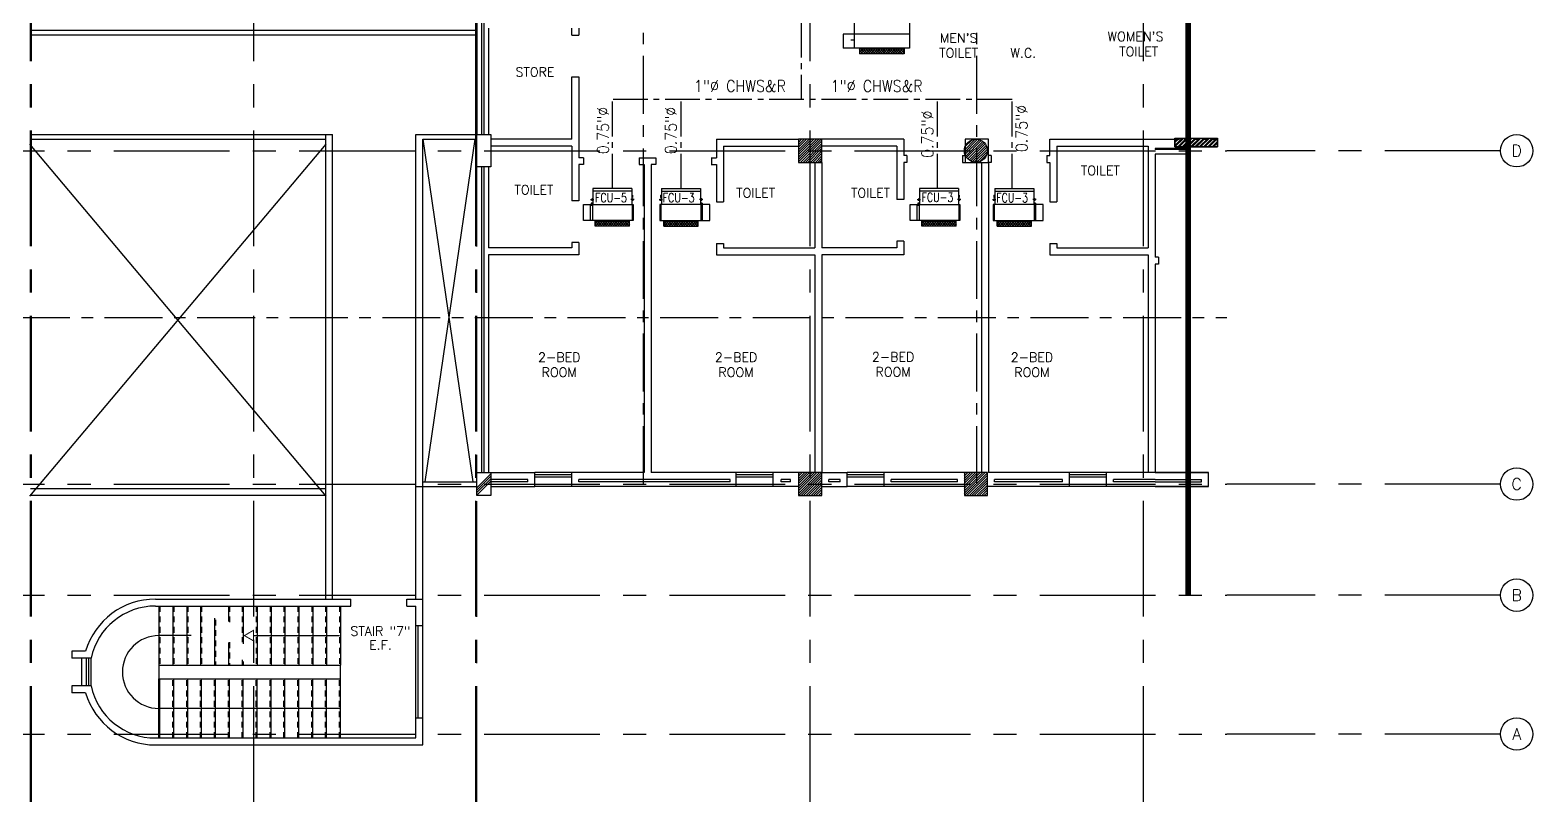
# Model space of a CAD drawing. Extents: x 417866242 to 417866633, y 43498034 to 43498122.
# Drawn here: x 417866600.16 to 417866632.62, y 43498033.57 to 43498050.24 of the extents above; entities that cross this region are included whole.
import ezdxf
from ezdxf.enums import TextEntityAlignment as Align

# ---------------------------------------------------------------- set-up
doc = ezdxf.new("R2010")
doc.units = 0
doc.header["$MEASUREMENT"] = 0
for name, pattern in [('CENTER', [2, 1.25, -0.25, 0.25, -0.25]), ('CENTER2', [1.125, 0.75, -0.125, 0.125, -0.125]), ('CENTERX2', [4, 2.5, -0.5, 0.5, -0.5]), ('HIDDEN', [0.375, 0.25, -0.125]), ('HIDDEN2', [0.1875, 0.125, -0.0625])]:
    doc.linetypes.add(name, pattern=pattern)
doc.layers.get('0').update_dxf_attribs({"linetype": 'CONTINUOUS'})
for name, color, linetype in [('AC-CH', 6, 'CENTER2'), ('AC-CHT', 2, 'CONTINUOUS'), ('AX-CR', 7, 'CONTINUOUS'), ('AX-TXT', 2, 'CONTINUOUS'), ('AXES', 11, 'CENTERX2'), ('AXES1', 11, 'CENTER'), ('COL', 11, 'CONTINUOUS'), ('EJ', 11, 'CONTINUOUS'), ('ELEV', 2, 'CONTINUOUS'), ('FCU', 6, 'CONTINUOUS'), ('FHC', 11, 'CONTINUOUS'), ('HAT', 11, 'CONTINUOUS'), ('INSUL', 11, 'CONTINUOUS'), ('RM-NAME', 11, 'CONTINUOUS'), ('ROOF', 11, 'CONTINUOUS'), ('SHAFT', 11, 'CONTINUOUS'), ('STR', 11, 'CONTINUOUS'), ('TEXTN', 2, 'CONTINUOUS'), ('WALL', 11, 'CONTINUOUS'), ('WIN', 11, 'CONTINUOUS')]:
    doc.layers.add(name, color=color, linetype=linetype)
doc.styles.add('KHRS2', font='ROMANS.shx', dxfattribs={"height": 200})
doc.styles.add('ROMANS', font='ROMANS.shx', dxfattribs={"width": 0.6})

# ---------------------------------------------------------------- blocks, each defined once
blk = doc.blocks.new('*X51')
at = {"color": 0}
for p, q in [((193089, 10708), (193542, 11161)), ((193089, 10761), (193488, 11161)), ((193089, 10814), (193435, 11161)), ((193089, 10867), (193382, 11161)), ((193089, 10920), (193329, 11161)), ((193089, 10973), (193276, 11161)), ((193089, 11026), (193223, 11161)), ((193089, 11079), (193170, 11161)), ((193089, 11132), (193117, 11161)), ((193095, 10661), (193589, 11155)), ((193148, 10661), (193589, 11102)), ((193201, 10661), (193589, 11049)), ((193254, 10661), (193589, 10996)), ((193307, 10661), (193589, 10943)), ((193360, 10661), (193589, 10890)), ((193413, 10661), (193589, 10837)), ((193466, 10661), (193589, 10784)), ((193519, 10661), (193589, 10731)), ((193572, 10661), (193589, 10678))]:
    blk.add_line(p, q, dxfattribs=at)
blk = doc.blocks.new('C11')
at = {"layer": 'HAT'}
h = blk.add_hatch(dxfattribs=at)
h.set_pattern_fill('ANSI31', color=256, scale=300, style=0)
h.set_pattern_definition([(45, (-248556.182, -75061.005), (-26.5165043, 26.5165043), [])])
h.paths.add_polyline_path([(300, 700), (0, 700), (0, 350), (300, 350)])
h.paths.add_polyline_path([(300, 350), (0, 350), (0, 0), (300, 0)])
at = {"layer": 'COL'}
blk.add_lwpolyline([(300, 700), (300, 0), (0, 0), (0, 700)], close=True, dxfattribs=at)
blk = doc.blocks.new('COL50')
at = {"layer": 'COL'}
blk.add_lwpolyline([(-250, 250), (-250, -250), (250, -250), (250, 250)], close=True, dxfattribs=at)
blk = doc.blocks.new('*X41')
at = {"color": 0}
for p, q in [((73379, 125458), (73871, 125950)), ((73379, 125511), (73818, 125950)), ((73379, 125564), (73765, 125950)), ((73379, 125617), (73712, 125950)), ((73379, 125670), (73659, 125950)), ((73379, 125723), (73606, 125950)), ((73379, 125776), (73553, 125950)), ((73379, 125829), (73500, 125950)), ((73379, 125882), (73447, 125950)), ((73379, 125935), (73394, 125950)), ((73424, 125450), (73879, 125905)), ((73477, 125450), (73879, 125852)), ((73530, 125450), (73879, 125799)), ((73583, 125450), (73879, 125746)), ((73636, 125450), (73879, 125692)), ((73690, 125450), (73879, 125639)), ((73743, 125450), (73879, 125586)), ((73796, 125450), (73879, 125533)), ((73849, 125450), (73879, 125480))]:
    blk.add_line(p, q, dxfattribs=at)
blk = doc.blocks.new('*X42')
at = {"color": 0}
for p, q in [((73379, 118298), (73831, 118750)), ((73379, 118351), (73778, 118750)), ((73379, 118404), (73725, 118750)), ((73379, 118457), (73672, 118750)), ((73379, 118510), (73619, 118750)), ((73379, 118563), (73566, 118750)), ((73379, 118616), (73513, 118750)), ((73379, 118669), (73460, 118750)), ((73379, 118722), (73407, 118750)), ((73384, 118250), (73879, 118745)), ((73437, 118250), (73879, 118692)), ((73490, 118250), (73879, 118639)), ((73543, 118250), (73879, 118586)), ((73596, 118250), (73879, 118533)), ((73649, 118250), (73879, 118480)), ((73702, 118250), (73879, 118427)), ((73755, 118250), (73879, 118374)), ((73808, 118250), (73879, 118321)), ((73861, 118250), (73879, 118268))]:
    blk.add_line(p, q, dxfattribs=at)
blk = doc.blocks.new('AXR')
at = {"layer": 'AX-CR'}
blk.add_circle((350, 0), 350, dxfattribs=at)
at = {"layer": 'AX-TXT', "style": 'ROMANS'}
blk.add_attdef('AX', text='', height=250, dxfattribs=at).set_placement((350, 0), align=Align.MIDDLE)
blk = doc.blocks.new('RM1')
at = {"layer": 'RM-NAME', "style": 'ROMANS'}
for tag, p in [('ROOMNAME1', (0, 324)), ('ROOMNAME2', (0, 0))]:
    blk.add_attdef(tag, text='', height=200, dxfattribs=at).set_placement(p, align=Align.MIDDLE)
blk = doc.blocks.new('*X92')
at = {"color": 0}
for p, q in [((-750, 2538), (-672, 2616)), ((-750, 2591), (-725, 2616)), ((-660, 2516), (-750, 2606)), ((-719, 2516), (-619, 2616)), ((-607, 2516), (-707, 2616)), ((-666, 2516), (-566, 2616)), ((-554, 2516), (-654, 2616)), ((-613, 2516), (-513, 2616)), ((-501, 2516), (-601, 2616)), ((-560, 2516), (-460, 2616)), ((-448, 2516), (-548, 2616)), ((-507, 2516), (-407, 2616)), ((-394, 2516), (-494, 2616)), ((-454, 2516), (-354, 2616)), ((-341, 2516), (-441, 2616)), ((-401, 2516), (-301, 2616)), ((-288, 2516), (-388, 2616)), ((-348, 2516), (-248, 2616)), ((-235, 2516), (-335, 2616)), ((-295, 2516), (-195, 2616)), ((-182, 2516), (-282, 2616)), ((-242, 2516), (-142, 2616)), ((-129, 2516), (-229, 2616)), ((-189, 2516), (-89, 2616)), ((-76, 2516), (-176, 2616)), ((-136, 2516), (-36, 2616)), ((-23, 2516), (-123, 2616)), ((-83, 2516), (17, 2616)), ((30, 2516), (-70, 2616)), ((-30, 2516), (70, 2616)), ((83, 2516), (-17, 2616)), ((23, 2516), (123, 2616)), ((136, 2516), (36, 2616)), ((76, 2516), (176, 2616)), ((189, 2516), (89, 2616)), ((129, 2516), (215, 2601)), ((215, 2543), (142, 2616)), ((215, 2596), (195, 2616)), ((-713, 2516), (-750, 2553)), ((182, 2516), (215, 2548))]:
    blk.add_line(p, q, dxfattribs=at)
blk = doc.blocks.new('WAP16')
at = {"color": 6}
for p, q in [((-597, 0), (-597, -737)), ((-597, 0), (597, 0)), ((597, 0), (597, -737)), ((-597, -437), (597, -437)), ((-597, -737), (597, -737))]:
    blk.add_line(p, q, dxfattribs=at)
at = {"color": 3}
for p, q in [((-597, -32), (597, -32)), ((597, -437), (835, -437)), ((597, -562), (670, -562)), ((835, -437), (835, -737)), ((-482, -737), (-482, -862)), ((-482, -762), (482, -762)), ((-482, -862), (482, -862)), ((482, -737), (482, -862)), ((597, -737), (835, -737))]:
    blk.add_line(p, q, dxfattribs=at)
at = {"color": 11}
blk.add_blockref('*X92', (268, -3378), dxfattribs=at)
blk = doc.blocks.new('*X99')
at = {"color": 0}
for p, q in [((16890, -2467), (16943, -2414)), ((16890, -2520), (16990, -2420)), ((16990, -2565), (16890, -2465)), ((16890, -2573), (16990, -2473)), ((16990, -2619), (16890, -2519)), ((16890, -2626), (16990, -2526)), ((16990, -2672), (16890, -2572)), ((16890, -2679), (16990, -2579)), ((16990, -2512), (16892, -2414)), ((16990, -2459), (16945, -2414)), ((16990, -2725), (16890, -2625)), ((16890, -2732), (16990, -2632)), ((16990, -2778), (16890, -2678)), ((16890, -2785), (16990, -2685)), ((16990, -2831), (16890, -2731)), ((16890, -2838), (16990, -2738)), ((16990, -2884), (16890, -2784)), ((16890, -2891), (16990, -2791)), ((16990, -2937), (16890, -2837)), ((16890, -2944), (16990, -2844)), ((16990, -2990), (16890, -2890)), ((16890, -2997), (16990, -2897)), ((16990, -3043), (16890, -2943)), ((16890, -3050), (16990, -2950)), ((16990, -3096), (16890, -2996)), ((16890, -3103), (16990, -3003)), ((16990, -3149), (16890, -3049)), ((16944, -3155), (16890, -3102)), ((16892, -3155), (16990, -3056)), ((16945, -3155), (16990, -3109))]:
    blk.add_line(p, q, dxfattribs=at)
blk = doc.blocks.new('*X100')
at = {"color": 0}
for p, q in [((16890, -2467), (16943, -2414)), ((16890, -2520), (16990, -2420)), ((16990, -2565), (16890, -2465)), ((16890, -2573), (16990, -2473)), ((16990, -2619), (16890, -2519)), ((16890, -2626), (16990, -2526)), ((16990, -2672), (16890, -2572)), ((16890, -2679), (16990, -2579)), ((16990, -2512), (16892, -2414)), ((16990, -2459), (16945, -2414)), ((16990, -2725), (16890, -2625)), ((16890, -2732), (16990, -2632)), ((16990, -2778), (16890, -2678)), ((16890, -2785), (16990, -2685)), ((16990, -2831), (16890, -2731)), ((16890, -2838), (16990, -2738)), ((16990, -2884), (16890, -2784)), ((16890, -2891), (16990, -2791)), ((16990, -2937), (16890, -2837)), ((16890, -2944), (16990, -2844)), ((16990, -2990), (16890, -2890)), ((16890, -2997), (16990, -2897)), ((16990, -3043), (16890, -2943)), ((16890, -3050), (16990, -2950)), ((16990, -3096), (16890, -2996)), ((16890, -3103), (16990, -3003)), ((16990, -3149), (16890, -3049)), ((16944, -3155), (16890, -3102)), ((16892, -3155), (16990, -3056)), ((16945, -3155), (16990, -3109))]:
    blk.add_line(p, q, dxfattribs=at)

msp = doc.modelspace()

# ---------------------------------------------------------------- hatches: boundary and pattern name
at = {"layer": 'FHC', "linetype": 'ByBlock', "ltscale": 0.3}
h = msp.add_hatch(dxfattribs=at)
h.set_pattern_fill('ANSI32', color=11, scale=0.175, style=0)
h.set_pattern_definition([(45, (417866392.686916, 43498016.67097), (-0.046403883, 0.046403883), []), (45, (417866392.71785, 43498016.67097), (-0.046403883, 0.046403883), [])])
h.paths.add_polyline_path([(417866625.803, 43498047.722), (417866625.803, 43498047.912), (417866624.883, 43498047.912), (417866624.883, 43498047.722)])
h.paths.add_polyline_path([(417866624.67, 43498047.301), (417866624.67, 43498047.722), (417866624.933, 43498047.722), (417866624.933, 43498047.301)], flags=9)
at = {"layer": 'HAT'}
h = msp.add_hatch(dxfattribs=at)
h.set_pattern_fill('ANSI31', color=256, scale=0.3, style=0)
h.set_pattern_definition([(45, (417866559.345302, 43498004.003636), (-0.026516504, 0.026516504), [])])
h.paths.add_polyline_path([(417866620.336, 43498047.638), (417866620.586, 43498047.638), (417866620.586, 43498047.888, 0.414214)])
h.paths.add_polyline_path([(417866620.586, 43498047.888), (417866620.586, 43498047.638), (417866620.836, 43498047.638, 0.414214)])
h.paths.add_polyline_path([(417866620.836, 43498047.638), (417866620.586, 43498047.638), (417866620.586, 43498047.388, 0.414214)])
h.paths.add_polyline_path([(417866620.586, 43498047.638), (417866620.336, 43498047.638, 0.414214), (417866620.586, 43498047.388)])
at = {"layer": 'HAT', "linetype": 'ByBlock', "ltscale": 0.3}
h = msp.add_hatch(dxfattribs=at)
h.set_pattern_fill('ANSI31', color=256, scale=300, style=0)
h.set_pattern_definition([(45.000427, (417866351.312744, 43497957.8258), (-0.026516163, 0.026516558), [])])
h.paths.add_polyline_path([(417866610.106, 43498040.687), (417866609.806, 43498040.687), (417866609.806, 43498040.437), (417866610.106, 43498040.437)])
h.paths.add_polyline_path([(417866610.106, 43498040.437), (417866609.806, 43498040.437), (417866609.806, 43498040.187), (417866610.106, 43498040.187)])

# ---------------------------------------------------------------- linework, layer by layer
at = {"layer": 'AC-CH'}
for p, q in [((417866616.812, 43498051.527), (417866616.812, 43498048.746)), ((417866621.372, 43498048.746), (417866612.738, 43498048.746)), ((417866612.738, 43498046.823), (417866612.738, 43498048.746)), ((417866614.219, 43498046.823), (417866614.219, 43498048.746)), ((417866619.757, 43498046.823), (417866619.757, 43498048.746)), ((417866621.372, 43498046.823), (417866621.372, 43498048.746))]:
    msp.add_line(p, q, dxfattribs=at)
at = {"layer": 'AXES'}
for p, q in [((417866604.986, 43498033.573), (417866604.986, 43498110.385)), ((417866617.006, 43498033.573), (417866617.006, 43498110.385)), ((417866624.206, 43498033.573), (417866624.206, 43498110.385)), ((417866600.166, 43498033.573), (417866600.166, 43498110.035)), ((417866600.186, 43498033.573), (417866600.186, 43498110.035)), ((417866609.786, 43498033.573), (417866609.786, 43498110.035)), ((417866609.806, 43498033.571), (417866609.806, 43498110.033)), ((417866557.966, 43498047.637), (417866626.006, 43498047.637)), ((417866631.917, 43498047.637), (417866626.006, 43498047.637)), ((417866557.966, 43498040.437), (417866626.006, 43498040.437)), ((417866631.917, 43498040.437), (417866626.006, 43498040.437)), ((417866557.966, 43498038.037), (417866626.006, 43498038.037)), ((417866631.917, 43498038.037), (417866626.006, 43498038.037)), ((417866557.966, 43498035.037), (417866626.006, 43498035.037)), ((417866631.917, 43498035.037), (417866626.006, 43498035.037))]:
    msp.add_line(p, q, dxfattribs=at)
at = {"layer": 'AXES1'}
for p, q in [((417866613.406, 43498040.437), (417866613.406, 43498099.257)), ((417866620.606, 43498040.437), (417866620.606, 43498099.257)), ((417866567.766, 43498044.037), (417866626.006, 43498044.037))]:
    msp.add_line(p, q, dxfattribs=at)
at = {"layer": 'COL'}
for p, q in [((417866609.806, 43498040.687), (417866610.106, 43498040.687)), ((417866609.806, 43498040.187), (417866609.806, 43498040.687)), ((417866610.106, 43498040.687), (417866610.106, 43498040.187)), ((417866620.836, 43498040.687), (417866620.336, 43498040.687)), ((417866620.336, 43498040.687), (417866620.336, 43498040.187)), ((417866620.836, 43498040.187), (417866620.836, 43498040.687)), ((417866610.106, 43498040.187), (417866609.806, 43498040.187)), ((417866620.336, 43498040.187), (417866620.836, 43498040.187))]:
    msp.add_line(p, q, dxfattribs=at)
at = {"layer": 'EJ'}
for p, q in [((417866609.786, 43498048.037), (417866609.786, 43498050.137)), ((417866609.786, 43498048.037), (417866609.786, 43498050.137)), ((417866609.806, 43498048.037), (417866609.806, 43498050.137)), ((417866609.806, 43498048.037), (417866609.806, 43498050.137))]:
    msp.add_line(p, q, dxfattribs=at)
at = {"layer": 'ELEV', "linetype": 'CENTER2', "const_width": 0.12}
msp.add_lwpolyline([(417866625.17, 43498038.037), (417866625.17, 43498101.657)], dxfattribs=at)
at = {"layer": 'FCU', "color": 6}
for p, q in [((417866613.155, 43498046.823), (417866612.311, 43498046.823)), ((417866612.311, 43498046.823), (417866612.311, 43498046.477)), ((417866613.155, 43498046.823), (417866613.155, 43498046.477)), ((417866613.791, 43498046.823), (417866614.636, 43498046.823)), ((417866613.791, 43498046.823), (417866613.791, 43498046.477)), ((417866614.636, 43498046.823), (417866614.636, 43498046.477)), ((417866620.211, 43498046.823), (417866619.366, 43498046.823)), ((417866619.366, 43498046.823), (417866619.366, 43498046.477)), ((417866620.211, 43498046.823), (417866620.211, 43498046.477)), ((417866620.991, 43498046.823), (417866621.836, 43498046.823)), ((417866620.991, 43498046.823), (417866620.991, 43498046.477)), ((417866621.836, 43498046.823), (417866621.836, 43498046.477)), ((417866612.264, 43498046.477), (417866613.184, 43498046.477)), ((417866612.264, 43498046.134), (417866612.264, 43498046.477)), ((417866613.184, 43498046.477), (417866613.184, 43498046.134)), ((417866614.682, 43498046.477), (417866613.762, 43498046.477)), ((417866613.762, 43498046.477), (417866613.762, 43498046.134)), ((417866614.682, 43498046.134), (417866614.682, 43498046.477)), ((417866619.319, 43498046.477), (417866620.239, 43498046.477)), ((417866619.319, 43498046.134), (417866619.319, 43498046.477)), ((417866620.239, 43498046.477), (417866620.239, 43498046.134)), ((417866621.882, 43498046.477), (417866620.962, 43498046.477)), ((417866620.962, 43498046.477), (417866620.962, 43498046.134)), ((417866621.882, 43498046.134), (417866621.882, 43498046.477)), ((417866613.184, 43498046.134), (417866612.264, 43498046.134)), ((417866613.762, 43498046.134), (417866614.682, 43498046.134)), ((417866620.239, 43498046.134), (417866619.319, 43498046.134)), ((417866620.962, 43498046.134), (417866621.882, 43498046.134))]:
    msp.add_line(p, q, dxfattribs=at)
at = {"layer": 'FCU', "color": 3}
for p, q in [((417866612.111, 43498046.134), (417866612.111, 43498046.477)), ((417866612.111, 43498046.477), (417866612.264, 43498046.477)), ((417866612.261, 43498046.581), (417866612.333, 43498046.581)), ((417866612.275, 43498046.502), (417866612.295, 43498046.502)), ((417866612.275, 43498046.502), (417866612.275, 43498046.477)), ((417866612.281, 43498046.591), (417866612.311, 43498046.591)), ((417866612.281, 43498046.591), (417866612.281, 43498046.571)), ((417866612.281, 43498046.571), (417866612.311, 43498046.571)), ((417866612.285, 43498046.518), (417866612.285, 43498046.449)), ((417866612.295, 43498046.502), (417866612.295, 43498046.477)), ((417866612.296, 43498046.61), (417866612.296, 43498046.554)), ((417866612.302, 43498046.477), (417866612.302, 43498046.134)), ((417866613.155, 43498046.762), (417866612.311, 43498046.762)), ((417866613.205, 43498046.581), (417866613.132, 43498046.581)), ((417866613.17, 43498046.681), (417866613.155, 43498046.681)), ((417866613.17, 43498046.626), (417866613.155, 43498046.626)), ((417866613.185, 43498046.591), (417866613.155, 43498046.591)), ((417866613.185, 43498046.571), (417866613.155, 43498046.571)), ((417866613.163, 43498046.477), (417866613.163, 43498046.134)), ((417866613.17, 43498046.681), (417866613.17, 43498046.626)), ((417866613.17, 43498046.601), (417866613.17, 43498046.554)), ((417866613.185, 43498046.591), (417866613.185, 43498046.571)), ((417866613.741, 43498046.581), (417866613.814, 43498046.581)), ((417866613.761, 43498046.591), (417866613.761, 43498046.571)), ((417866613.761, 43498046.591), (417866613.791, 43498046.591)), ((417866613.761, 43498046.571), (417866613.791, 43498046.571)), ((417866613.776, 43498046.681), (417866613.791, 43498046.681)), ((417866613.776, 43498046.681), (417866613.776, 43498046.626)), ((417866613.776, 43498046.626), (417866613.791, 43498046.626)), ((417866613.776, 43498046.601), (417866613.776, 43498046.554)), ((417866613.783, 43498046.477), (417866613.783, 43498046.134)), ((417866613.791, 43498046.762), (417866614.636, 43498046.762)), ((417866614.685, 43498046.581), (417866614.613, 43498046.581)), ((417866614.666, 43498046.591), (417866614.636, 43498046.591)), ((417866614.666, 43498046.571), (417866614.636, 43498046.571)), ((417866614.644, 43498046.477), (417866614.644, 43498046.134)), ((417866614.651, 43498046.61), (417866614.651, 43498046.554)), ((417866614.671, 43498046.502), (417866614.651, 43498046.502)), ((417866614.651, 43498046.502), (417866614.651, 43498046.477)), ((417866614.661, 43498046.518), (417866614.661, 43498046.449)), ((417866614.666, 43498046.591), (417866614.666, 43498046.571)), ((417866614.671, 43498046.502), (417866614.671, 43498046.477)), ((417866614.835, 43498046.477), (417866614.682, 43498046.477)), ((417866614.835, 43498046.134), (417866614.835, 43498046.477)), ((417866619.167, 43498046.134), (417866619.167, 43498046.477)), ((417866619.167, 43498046.477), (417866619.319, 43498046.477)), ((417866619.316, 43498046.581), (417866619.389, 43498046.581)), ((417866619.331, 43498046.502), (417866619.351, 43498046.502)), ((417866619.331, 43498046.502), (417866619.331, 43498046.477)), ((417866619.336, 43498046.591), (417866619.366, 43498046.591)), ((417866619.336, 43498046.591), (417866619.336, 43498046.571)), ((417866619.336, 43498046.571), (417866619.366, 43498046.571)), ((417866619.341, 43498046.518), (417866619.341, 43498046.449)), ((417866619.351, 43498046.61), (417866619.351, 43498046.554)), ((417866619.351, 43498046.502), (417866619.351, 43498046.477)), ((417866619.358, 43498046.477), (417866619.358, 43498046.134)), ((417866620.211, 43498046.762), (417866619.366, 43498046.762)), ((417866620.261, 43498046.581), (417866620.188, 43498046.581)), ((417866620.226, 43498046.681), (417866620.211, 43498046.681)), ((417866620.226, 43498046.626), (417866620.211, 43498046.626)), ((417866620.241, 43498046.591), (417866620.211, 43498046.591)), ((417866620.241, 43498046.571), (417866620.211, 43498046.571)), ((417866620.219, 43498046.477), (417866620.219, 43498046.134)), ((417866620.226, 43498046.681), (417866620.226, 43498046.626)), ((417866620.226, 43498046.601), (417866620.226, 43498046.554)), ((417866620.241, 43498046.591), (417866620.241, 43498046.571)), ((417866620.941, 43498046.581), (417866621.014, 43498046.581)), ((417866620.961, 43498046.591), (417866620.961, 43498046.571)), ((417866620.961, 43498046.591), (417866620.991, 43498046.591)), ((417866620.961, 43498046.571), (417866620.991, 43498046.571)), ((417866620.976, 43498046.681), (417866620.991, 43498046.681)), ((417866620.976, 43498046.681), (417866620.976, 43498046.626)), ((417866620.976, 43498046.626), (417866620.991, 43498046.626)), ((417866620.976, 43498046.601), (417866620.976, 43498046.554)), ((417866620.983, 43498046.477), (417866620.983, 43498046.134)), ((417866620.991, 43498046.762), (417866621.836, 43498046.762)), ((417866621.885, 43498046.581), (417866621.813, 43498046.581)), ((417866621.866, 43498046.591), (417866621.836, 43498046.591)), ((417866621.866, 43498046.571), (417866621.836, 43498046.571)), ((417866621.844, 43498046.477), (417866621.844, 43498046.134)), ((417866621.851, 43498046.61), (417866621.851, 43498046.554)), ((417866621.871, 43498046.502), (417866621.851, 43498046.502)), ((417866621.851, 43498046.502), (417866621.851, 43498046.477)), ((417866621.861, 43498046.518), (417866621.861, 43498046.449)), ((417866621.866, 43498046.591), (417866621.866, 43498046.571)), ((417866621.871, 43498046.502), (417866621.871, 43498046.477)), ((417866622.035, 43498046.477), (417866621.882, 43498046.477)), ((417866622.035, 43498046.134), (417866622.035, 43498046.477)), ((417866612.264, 43498046.134), (417866612.111, 43498046.134)), ((417866612.362, 43498046.011), (417866612.362, 43498046.134)), ((417866613.104, 43498046.111), (417866612.362, 43498046.111)), ((417866613.104, 43498046.011), (417866612.362, 43498046.011)), ((417866613.104, 43498046.011), (417866613.104, 43498046.134)), ((417866613.843, 43498046.011), (417866613.843, 43498046.134)), ((417866613.843, 43498046.111), (417866614.584, 43498046.111)), ((417866613.843, 43498046.011), (417866614.584, 43498046.011)), ((417866614.584, 43498046.011), (417866614.584, 43498046.134)), ((417866614.682, 43498046.134), (417866614.835, 43498046.134)), ((417866619.319, 43498046.134), (417866619.167, 43498046.134)), ((417866619.418, 43498046.011), (417866619.418, 43498046.134)), ((417866620.159, 43498046.111), (417866619.418, 43498046.111)), ((417866620.159, 43498046.011), (417866619.418, 43498046.011)), ((417866620.159, 43498046.011), (417866620.159, 43498046.134)), ((417866621.043, 43498046.011), (417866621.043, 43498046.134)), ((417866621.043, 43498046.111), (417866621.784, 43498046.111)), ((417866621.043, 43498046.011), (417866621.784, 43498046.011)), ((417866621.784, 43498046.011), (417866621.784, 43498046.134)), ((417866621.882, 43498046.134), (417866622.035, 43498046.134))]:
    msp.add_line(p, q, dxfattribs=at)
at = {"layer": 'FHC', "color": 250, "linetype": 'HIDDEN', "ltscale": 0.25}
msp.add_line((417866624.883, 43498047.887), (417866625.803, 43498047.887), dxfattribs=at)
at = {"layer": 'FHC', "linetype": 'ByBlock', "ltscale": 0.3}
msp.add_lwpolyline([(417866624.883, 43498047.912), (417866625.803, 43498047.912), (417866625.803, 43498047.722), (417866624.883, 43498047.722)], close=True, dxfattribs=at)
at = {"layer": 'INSUL'}
for p, q in [((417866609.906, 43498050.687), (417866609.906, 43498047.987)), ((417866609.956, 43498050.687), (417866609.956, 43498047.987)), ((417866609.906, 43498047.287), (417866609.906, 43498040.687)), ((417866609.956, 43498047.287), (417866609.956, 43498040.687)), ((417866609.906, 43498045.887), (417866609.906, 43498040.687)), ((417866609.956, 43498045.887), (417866609.956, 43498040.687)), ((417866610.906, 43498040.537), (417866610.106, 43498040.537)), ((417866610.906, 43498040.487), (417866610.106, 43498040.487)), ((417866610.906, 43498040.487), (417866610.906, 43498040.537)), ((417866612.006, 43498040.487), (417866612.006, 43498040.537)), ((417866615.281, 43498040.537), (417866612.006, 43498040.537)), ((417866615.281, 43498040.487), (417866612.006, 43498040.487)), ((417866615.281, 43498040.487), (417866615.281, 43498040.537)), ((417866616.58, 43498040.537), (417866616.381, 43498040.537)), ((417866616.381, 43498040.487), (417866616.381, 43498040.537)), ((417866616.58, 43498040.487), (417866616.381, 43498040.487)), ((417866616.58, 43498040.487), (417866616.58, 43498040.537)), ((417866617.406, 43498040.487), (417866617.406, 43498040.537)), ((417866617.656, 43498040.537), (417866617.406, 43498040.537)), ((417866617.656, 43498040.487), (417866617.406, 43498040.487)), ((417866617.656, 43498040.487), (417866617.656, 43498040.537)), ((417866620.186, 43498040.537), (417866618.756, 43498040.537)), ((417866618.756, 43498040.487), (417866618.756, 43498040.537)), ((417866620.186, 43498040.487), (417866618.756, 43498040.487)), ((417866620.186, 43498040.487), (417866620.186, 43498040.537)), ((417866620.986, 43498040.487), (417866620.986, 43498040.537)), ((417866622.456, 43498040.537), (417866620.986, 43498040.537)), ((417866622.456, 43498040.487), (417866620.986, 43498040.487)), ((417866622.456, 43498040.487), (417866622.456, 43498040.537)), ((417866623.556, 43498040.487), (417866623.556, 43498040.537)), ((417866624.456, 43498040.537), (417866623.556, 43498040.537)), ((417866623.556, 43498040.487), (417866623.556, 43498040.537)), ((417866624.456, 43498040.487), (417866623.556, 43498040.487)), ((417866624.456, 43498040.537), (417866625.456, 43498040.537)), ((417866624.456, 43498040.487), (417866625.456, 43498040.487)), ((417866625.459, 43498040.487), (417866625.459, 43498040.537)), ((417866625.459, 43498040.487), (417866625.459, 43498040.537))]:
    msp.add_line(p, q, dxfattribs=at)
at = {"layer": 'ROOF'}
for p, q in [((417866609.786, 43498061.687), (417866609.786, 43498048.037)), ((417866609.786, 43498050.237), (417866600.166, 43498050.237)), ((417866609.786, 43498050.137), (417866600.166, 43498050.137)), ((417866600.166, 43498047.987), (417866606.691, 43498047.987)), ((417866600.166, 43498047.887), (417866606.541, 43498047.887)), ((417866606.541, 43498037.952), (417866606.541, 43498047.987)), ((417866606.691, 43498037.952), (417866606.691, 43498047.987)), ((417866608.491, 43498037.952), (417866608.491, 43498047.987)), ((417866608.491, 43498047.987), (417866609.786, 43498047.987)), ((417866608.641, 43498047.887), (417866609.786, 43498047.887)), ((417866608.641, 43498037.952), (417866608.641, 43498047.887)), ((417866608.491, 43498040.387), (417866609.786, 43498040.387)), ((417866608.641, 43498040.487), (417866609.786, 43498040.487)), ((417866602.94, 43498036.527), (417866602.94, 43498036.227)), ((417866602.94, 43498036.527), (417866606.86, 43498036.527)), ((417866604.74, 43498036.639), (417866604.74, 43498036.527)), ((417866604.74, 43498036.639), (417866604.74, 43498036.527)), ((417866604.76, 43498036.607), (417866604.76, 43498036.527)), ((417866604.76, 43498036.607), (417866604.76, 43498036.527)), ((417866606.86, 43498036.227), (417866606.86, 43498036.527)), ((417866602.94, 43498036.227), (417866606.86, 43498036.227))]:
    msp.add_line(p, q, dxfattribs=at)
at = {"layer": 'SHAFT'}
for p, q in [((417866606.541, 43498047.777), (417866600.146, 43498040.177)), ((417866600.146, 43498047.777), (417866606.541, 43498040.177)), ((417866608.641, 43498047.887), (417866609.722, 43498040.487)), ((417866609.766, 43498047.887), (417866608.684, 43498040.487))]:
    msp.add_line(p, q, dxfattribs=at)
at = {"layer": 'STR'}
for p, q in [((417866606.541, 43498040.337), (417866600.166, 43498040.337)), ((417866606.541, 43498040.187), (417866600.166, 43498040.187)), ((417866602.94, 43498037.802), (417866602.94, 43498036.527)), ((417866603.24, 43498037.802), (417866603.24, 43498036.527)), ((417866603.54, 43498037.802), (417866603.54, 43498036.527)), ((417866603.84, 43498037.802), (417866603.84, 43498036.527)), ((417866604.44, 43498037.802), (417866604.44, 43498037.466)), ((417866604.76, 43498037.802), (417866604.76, 43498036.988)), ((417866605.06, 43498037.802), (417866605.06, 43498036.527)), ((417866605.36, 43498037.802), (417866605.36, 43498036.527)), ((417866605.66, 43498037.802), (417866605.66, 43498036.527)), ((417866605.96, 43498037.802), (417866605.96, 43498036.527)), ((417866606.26, 43498037.802), (417866606.26, 43498036.527)), ((417866606.56, 43498037.802), (417866606.56, 43498036.527)), ((417866606.86, 43498037.802), (417866606.86, 43498036.527)), ((417866604.14, 43498037.537), (417866604.14, 43498036.527)), ((417866603.634, 43498037.164), (417866602.938, 43498037.164)), ((417866604.985, 43498037.164), (417866606.84, 43498037.164)), ((417866604.44, 43498037.017), (417866604.44, 43498036.527)), ((417866602.94, 43498034.952), (417866602.94, 43498036.227)), ((417866602.96, 43498034.952), (417866602.96, 43498036.227)), ((417866603.26, 43498034.952), (417866603.26, 43498036.227)), ((417866603.56, 43498034.952), (417866603.56, 43498036.227)), ((417866603.86, 43498034.952), (417866603.86, 43498036.227)), ((417866604.16, 43498034.952), (417866604.16, 43498036.227)), ((417866604.46, 43498034.952), (417866604.46, 43498036.227)), ((417866604.76, 43498034.952), (417866604.76, 43498036.227)), ((417866605.06, 43498034.952), (417866605.06, 43498036.227)), ((417866605.36, 43498034.952), (417866605.36, 43498036.227)), ((417866605.66, 43498034.952), (417866605.66, 43498036.227)), ((417866605.96, 43498034.952), (417866605.96, 43498036.227)), ((417866606.26, 43498034.952), (417866606.26, 43498036.227)), ((417866606.56, 43498034.952), (417866606.56, 43498036.227)), ((417866606.86, 43498034.952), (417866606.86, 43498036.227)), ((417866606.86, 43498035.589), (417866602.938, 43498035.589))]:
    msp.add_line(p, q, dxfattribs=at)
at = {"layer": 'STR', "linetype": 'HIDDEN2'}
for p, q in [((417866602.96, 43498037.802), (417866602.96, 43498036.527)), ((417866603.26, 43498037.802), (417866603.26, 43498036.527)), ((417866603.56, 43498037.802), (417866603.56, 43498036.527)), ((417866603.86, 43498037.802), (417866603.86, 43498036.527)), ((417866604.46, 43498037.802), (417866604.46, 43498037.437)), ((417866604.74, 43498037.802), (417866604.74, 43498037.02)), ((417866605.04, 43498037.802), (417866605.04, 43498036.527)), ((417866605.34, 43498037.802), (417866605.34, 43498036.527)), ((417866605.64, 43498037.802), (417866605.64, 43498036.527)), ((417866605.94, 43498037.802), (417866605.94, 43498036.527)), ((417866606.24, 43498037.802), (417866606.24, 43498036.527)), ((417866606.54, 43498037.802), (417866606.54, 43498036.527)), ((417866606.84, 43498037.802), (417866606.84, 43498036.527)), ((417866604.16, 43498037.508), (417866604.16, 43498036.527)), ((417866604.46, 43498037.021), (417866604.46, 43498036.527)), ((417866602.94, 43498034.952), (417866602.94, 43498036.227)), ((417866602.96, 43498034.952), (417866602.96, 43498036.227)), ((417866603.24, 43498034.952), (417866603.24, 43498036.227)), ((417866603.54, 43498034.952), (417866603.54, 43498036.227)), ((417866603.84, 43498034.952), (417866603.84, 43498036.227)), ((417866604.14, 43498034.952), (417866604.14, 43498036.227)), ((417866604.44, 43498034.952), (417866604.44, 43498036.227)), ((417866604.74, 43498034.952), (417866604.74, 43498036.227)), ((417866605.04, 43498034.952), (417866605.04, 43498036.227)), ((417866605.34, 43498034.952), (417866605.34, 43498036.227)), ((417866605.64, 43498034.952), (417866605.64, 43498036.227)), ((417866605.94, 43498034.952), (417866605.94, 43498036.227)), ((417866606.24, 43498034.952), (417866606.24, 43498036.227)), ((417866606.54, 43498034.952), (417866606.54, 43498036.227)), ((417866606.84, 43498034.952), (417866606.84, 43498036.227))]:
    msp.add_line(p, q, dxfattribs=at)
at = {"layer": 'STR', "const_width": 0.0215}
msp.add_lwpolyline([(417866604.985, 43498037.049), (417866604.985, 43498037.28), (417866604.785, 43498037.164)], close=True, dxfattribs=at)
at = {"layer": 'STR'}
msp.add_arc((417866602.938, 43498036.377), 0.787, 90, 270, dxfattribs=at)
at = {"layer": 'WALL'}
for p, q in [((417866609.806, 43498050.837), (417866609.806, 43498047.987)), ((417866610.056, 43498050.287), (417866610.056, 43498047.987)), ((417866611.856, 43498050.137), (417866611.856, 43498050.287)), ((417866611.856, 43498050.137), (417866612.006, 43498050.137)), ((417866612.006, 43498050.287), (417866612.006, 43498050.137)), ((417866611.856, 43498049.237), (417866612.006, 43498049.237)), ((417866611.856, 43498047.887), (417866611.856, 43498049.237)), ((417866612.006, 43498049.237), (417866612.006, 43498047.487)), ((417866611.856, 43498047.887), (417866610.106, 43498047.887)), ((417866611.006, 43498047.887), (417866610.481, 43498047.887)), ((417866612.006, 43498047.887), (417866612.006, 43498047.487)), ((417866614.981, 43498047.887), (417866614.981, 43498047.487)), ((417866614.981, 43498047.887), (417866616.756, 43498047.887)), ((417866619.031, 43498047.887), (417866617.256, 43498047.887)), ((417866619.031, 43498047.887), (417866619.031, 43498047.537)), ((417866622.181, 43498047.887), (417866624.883, 43498047.887)), ((417866622.181, 43498047.537), (417866622.181, 43498047.887)), ((417866624.883, 43498047.887), (417866624.883, 43498047.722)), ((417866625.803, 43498047.722), (417866625.803, 43498047.887)), ((417866611.006, 43498047.737), (417866610.106, 43498047.737)), ((417866611.856, 43498047.737), (417866610.106, 43498047.737)), ((417866611.856, 43498047.737), (417866611.856, 43498046.555)), ((417866612.112, 43498047.487), (417866612.006, 43498047.487)), ((417866612.112, 43498047.487), (417866612.112, 43498047.337)), ((417866613.312, 43498047.487), (417866613.312, 43498047.337)), ((417866613.674, 43498047.487), (417866613.674, 43498047.337)), ((417866614.869, 43498047.487), (417866614.981, 43498047.487)), ((417866614.874, 43498047.487), (417866614.981, 43498047.487)), ((417866614.874, 43498047.487), (417866614.874, 43498047.337)), ((417866615.131, 43498047.737), (417866615.131, 43498046.537)), ((417866618.881, 43498047.737), (417866618.881, 43498046.587)), ((417866619.095, 43498047.537), (417866619.031, 43498047.537)), ((417866619.095, 43498047.537), (417866619.095, 43498047.387)), ((417866620.295, 43498047.537), (417866620.295, 43498047.387)), ((417866620.295, 43498047.537), (417866620.356, 43498047.537)), ((417866620.916, 43498047.537), (417866620.856, 43498047.537)), ((417866620.916, 43498047.537), (417866620.916, 43498047.387)), ((417866622.116, 43498047.537), (417866622.181, 43498047.537)), ((417866622.116, 43498047.537), (417866622.116, 43498047.387)), ((417866622.331, 43498047.737), (417866622.331, 43498046.537)), ((417866624.306, 43498047.737), (417866624.306, 43498045.537)), ((417866625.17, 43498047.687), (417866624.456, 43498047.687)), ((417866624.456, 43498047.687), (417866624.456, 43498047.667)), ((417866625.17, 43498047.667), (417866624.456, 43498047.667)), ((417866624.456, 43498047.567), (417866624.456, 43498045.337)), ((417866625.17, 43498047.567), (417866624.456, 43498047.567)), ((417866624.883, 43498047.722), (417866625.803, 43498047.722)), ((417866610.056, 43498047.287), (417866610.056, 43498045.537)), ((417866612.112, 43498047.337), (417866612.006, 43498047.337)), ((417866612.006, 43498047.337), (417866612.006, 43498046.555)), ((417866613.418, 43498047.337), (417866613.418, 43498040.687)), ((417866613.568, 43498047.337), (417866613.568, 43498040.687)), ((417866614.869, 43498047.337), (417866614.981, 43498047.337)), ((417866614.874, 43498047.337), (417866614.981, 43498047.337)), ((417866614.981, 43498047.337), (417866614.981, 43498046.537)), ((417866617.106, 43498047.387), (417866617.106, 43498045.537)), ((417866617.256, 43498047.387), (417866617.256, 43498045.537)), ((417866619.095, 43498047.387), (417866619.031, 43498047.387)), ((417866619.031, 43498047.387), (417866619.031, 43498046.587)), ((417866620.295, 43498047.387), (417866620.356, 43498047.387)), ((417866620.706, 43498047.387), (417866620.706, 43498040.687)), ((417866620.916, 43498047.387), (417866620.856, 43498047.387)), ((417866620.856, 43498047.387), (417866620.856, 43498040.687)), ((417866622.116, 43498047.387), (417866622.181, 43498047.387)), ((417866622.181, 43498047.387), (417866622.181, 43498046.537)), ((417866624.306, 43498047.387), (417866624.306, 43498045.537)), ((417866624.456, 43498047.217), (417866624.456, 43498045.337)), ((417866612.006, 43498046.555), (417866611.856, 43498046.555)), ((417866610.056, 43498046.037), (417866610.056, 43498045.637)), ((417866611.006, 43498045.537), (417866610.056, 43498045.537)), ((417866611.856, 43498045.537), (417866610.056, 43498045.537)), ((417866611.856, 43498045.655), (417866611.856, 43498045.537)), ((417866612.006, 43498045.655), (417866611.856, 43498045.655)), ((417866611.856, 43498045.655), (417866611.856, 43498045.537)), ((417866612.006, 43498045.655), (417866612.006, 43498045.387)), ((417866614.981, 43498045.637), (417866614.981, 43498045.387)), ((417866615.131, 43498045.637), (417866615.131, 43498045.537)), ((417866618.881, 43498045.687), (417866618.881, 43498045.537)), ((417866619.031, 43498045.687), (417866619.031, 43498045.387)), ((417866622.181, 43498045.637), (417866622.181, 43498045.387)), ((417866622.331, 43498045.637), (417866622.331, 43498045.537)), ((417866612.006, 43498045.387), (417866610.056, 43498045.387)), ((417866610.056, 43498045.387), (417866610.056, 43498040.687)), ((417866617.106, 43498045.387), (417866617.106, 43498040.687)), ((417866617.256, 43498045.387), (417866617.256, 43498040.687)), ((417866624.306, 43498045.387), (417866624.306, 43498040.687)), ((417866624.456, 43498045.187), (417866624.456, 43498040.687)), ((417866624.531, 43498045.337), (417866624.531, 43498045.187)), ((417866610.106, 43498040.687), (417866611.056, 43498040.687)), ((417866611.056, 43498040.387), (417866611.056, 43498040.687)), ((417866611.856, 43498040.387), (417866611.856, 43498040.687)), ((417866613.418, 43498040.687), (417866611.856, 43498040.687)), ((417866615.405, 43498040.687), (417866613.568, 43498040.687)), ((417866615.405, 43498040.387), (417866615.405, 43498040.687)), ((417866616.756, 43498040.687), (417866616.205, 43498040.687)), ((417866616.205, 43498040.387), (417866616.205, 43498040.687)), ((417866617.256, 43498040.687), (417866617.806, 43498040.687)), ((417866617.806, 43498040.387), (417866617.806, 43498040.687)), ((417866620.706, 43498040.687), (417866618.606, 43498040.687)), ((417866618.606, 43498040.387), (417866618.606, 43498040.687)), ((417866622.606, 43498040.687), (417866620.856, 43498040.687)), ((417866622.606, 43498040.387), (417866622.606, 43498040.687)), ((417866623.406, 43498040.387), (417866623.406, 43498040.687)), ((417866624.456, 43498040.687), (417866623.406, 43498040.687)), ((417866623.406, 43498040.387), (417866623.406, 43498040.687)), ((417866624.456, 43498040.687), (417866625.606, 43498040.687)), ((417866624.456, 43498040.687), (417866625.606, 43498040.687)), ((417866625.609, 43498040.687), (417866624.459, 43498040.687)), ((417866625.606, 43498040.387), (417866625.606, 43498040.687)), ((417866610.106, 43498040.387), (417866611.056, 43498040.387)), ((417866615.405, 43498040.387), (417866611.856, 43498040.387)), ((417866616.756, 43498040.387), (417866616.205, 43498040.387)), ((417866617.256, 43498040.387), (417866617.806, 43498040.387)), ((417866620.336, 43498040.387), (417866618.606, 43498040.387)), ((417866622.606, 43498040.387), (417866620.836, 43498040.387)), ((417866624.456, 43498040.387), (417866623.406, 43498040.387)), ((417866624.456, 43498040.387), (417866625.606, 43498040.387)), ((417866624.456, 43498040.387), (417866625.606, 43498040.387)), ((417866625.609, 43498040.387), (417866624.459, 43498040.387)), ((417866602.865, 43498037.952), (417866607.087, 43498037.952)), ((417866602.865, 43498037.802), (417866607.087, 43498037.802)), ((417866607.087, 43498037.802), (417866607.087, 43498037.952)), ((417866608.291, 43498037.802), (417866608.291, 43498037.952)), ((417866608.291, 43498037.952), (417866608.641, 43498037.952)), ((417866608.291, 43498037.802), (417866608.491, 43498037.802)), ((417866608.491, 43498037.377), (417866608.491, 43498037.802)), ((417866608.641, 43498037.377), (417866608.641, 43498037.952)), ((417866608.641, 43498037.377), (417866608.491, 43498037.377)), ((417866601.356, 43498036.827), (417866601.056, 43498036.827)), ((417866601.056, 43498036.827), (417866601.056, 43498036.677)), ((417866601.472, 43498036.677), (417866601.056, 43498036.677)), ((417866601.472, 43498036.077), (417866601.056, 43498036.077)), ((417866601.056, 43498036.077), (417866601.056, 43498035.927)), ((417866601.356, 43498035.927), (417866601.056, 43498035.927)), ((417866608.491, 43498034.952), (417866608.491, 43498035.377)), ((417866608.641, 43498035.377), (417866608.491, 43498035.377)), ((417866608.641, 43498034.802), (417866608.641, 43498035.377)), ((417866602.865, 43498034.952), (417866608.491, 43498034.952)), ((417866602.865, 43498034.802), (417866608.641, 43498034.802))]:
    msp.add_line(p, q, dxfattribs=at)
at = {"layer": 'WALL', "linetype": 'ByBlock'}
for p, q in [((417866613.312, 43498047.487), (417866613.674, 43498047.487)), ((417866615.131, 43498047.737), (417866616.756, 43498047.737)), ((417866616.383, 43498047.737), (417866616.706, 43498047.737)), ((417866618.881, 43498047.737), (417866617.256, 43498047.737)), ((417866622.331, 43498047.737), (417866624.306, 43498047.737)), ((417866623.098, 43498047.737), (417866623.956, 43498047.737)), ((417866613.312, 43498047.337), (417866613.418, 43498047.337)), ((417866613.674, 43498047.337), (417866613.568, 43498047.337)), ((417866614.981, 43498046.537), (417866615.131, 43498046.537)), ((417866619.031, 43498046.587), (417866618.881, 43498046.587)), ((417866622.181, 43498046.537), (417866622.331, 43498046.537)), ((417866614.981, 43498045.637), (417866615.131, 43498045.637)), ((417866615.131, 43498045.537), (417866617.106, 43498045.537)), ((417866618.881, 43498045.537), (417866617.256, 43498045.537)), ((417866619.031, 43498045.687), (417866618.881, 43498045.687)), ((417866622.181, 43498045.637), (417866622.331, 43498045.637)), ((417866622.331, 43498045.537), (417866624.306, 43498045.537)), ((417866623.098, 43498045.537), (417866624.306, 43498045.537)), ((417866614.981, 43498045.387), (417866617.106, 43498045.387)), ((417866619.031, 43498045.387), (417866617.256, 43498045.387)), ((417866622.181, 43498045.387), (417866624.306, 43498045.387)), ((417866623.098, 43498045.387), (417866624.306, 43498045.387)), ((417866624.531, 43498045.337), (417866624.456, 43498045.337)), ((417866624.531, 43498045.337), (417866624.456, 43498045.337)), ((417866624.531, 43498045.187), (417866624.456, 43498045.187)), ((417866624.531, 43498045.187), (417866624.456, 43498045.187))]:
    msp.add_line(p, q, dxfattribs=at)
at = {"layer": 'WALL'}
msp.add_circle((417866620.586, 43498047.638), 0.25, dxfattribs=at)
for radius, start, end in [(1.575, 90, 163.3984), (1.425, 90, 167.8468), (1.425, 192.1532, 270), (1.575, 196.6016, 270)]:
    msp.add_arc((417866602.865, 43498036.377), radius, start, end, dxfattribs=at)
at = {"layer": 'WIN'}
for p, q in [((417866611.856, 43498040.687), (417866611.056, 43498040.687)), ((417866611.856, 43498040.637), (417866611.056, 43498040.637)), ((417866616.205, 43498040.687), (417866615.405, 43498040.687)), ((417866616.205, 43498040.637), (417866615.405, 43498040.637)), ((417866618.606, 43498040.687), (417866617.806, 43498040.687)), ((417866618.606, 43498040.637), (417866617.806, 43498040.637)), ((417866623.406, 43498040.687), (417866622.606, 43498040.687)), ((417866623.406, 43498040.637), (417866622.606, 43498040.637)), ((417866623.406, 43498040.687), (417866623.098, 43498040.687)), ((417866623.406, 43498040.637), (417866623.098, 43498040.637)), ((417866611.856, 43498040.587), (417866611.056, 43498040.587)), ((417866611.856, 43498040.387), (417866611.056, 43498040.387)), ((417866616.205, 43498040.587), (417866615.405, 43498040.587)), ((417866616.205, 43498040.387), (417866615.405, 43498040.387)), ((417866618.606, 43498040.587), (417866617.806, 43498040.587)), ((417866618.606, 43498040.387), (417866617.806, 43498040.387)), ((417866623.406, 43498040.587), (417866622.606, 43498040.587)), ((417866623.406, 43498040.387), (417866622.606, 43498040.387)), ((417866623.406, 43498040.587), (417866623.098, 43498040.587)), ((417866623.406, 43498040.387), (417866623.098, 43498040.387)), ((417866608.491, 43498035.377), (417866608.491, 43498037.377)), ((417866608.541, 43498035.377), (417866608.541, 43498037.377)), ((417866608.641, 43498035.377), (417866608.641, 43498037.377)), ((417866601.272, 43498036.077), (417866601.272, 43498036.677)), ((417866601.372, 43498036.077), (417866601.372, 43498036.677)), ((417866601.422, 43498036.077), (417866601.422, 43498036.677)), ((417866601.472, 43498036.077), (417866601.472, 43498036.677))]:
    msp.add_line(p, q, dxfattribs=at)

# ---------------------------------------------------------------- block references
at = {"layer": 'AXES', "xscale": 0.0009999871253967285, "yscale": 0.001000002026557922, "zscale": 0.001}
for p, values in [((417866631.917, 43498047.637), {'AX': 'D'}), ((417866631.917, 43498040.437), {'AX': 'C'}), ((417866631.917, 43498038.037), {'AX': 'B'}), ((417866631.917, 43498035.037), {'AX': 'A'})]:
    msp.add_blockref('AXR', p, dxfattribs=at).add_auto_attribs(values)
at = {"layer": 'COL', "xscale": 0.0009999871253967285, "yscale": 0.001000002026557922, "zscale": 0.001}
for p in [(417866617.006, 43498047.637), (417866617.006, 43498047.637), (417866620.606, 43498047.637), (417866620.606, 43498047.637), (417866617.006, 43498040.437)]:
    msp.add_blockref('COL50', p, dxfattribs=at)
at = {"layer": 'FCU', "linetype": 'ByBlock', "xscale": -0.0009999871253967285, "yscale": 0.001000002026557922, "zscale": 0.001}
msp.add_blockref('WAP16', (417866618.551, 43498050.592), dxfattribs=at)
at = {"layer": 'FCU', "color": 11, "extrusion": (0, 0, -1), "xscale": 0.001000002026557922, "yscale": 0.0009999871253967285, "zscale": -0.001, "rotation": 270}
for p in [(-417866609.949, 43498063.002), (-417866617.004, 43498063.002)]:
    msp.add_blockref('*X100', p, dxfattribs=at)
at = {"layer": 'FCU', "color": 11, "xscale": 0.001000002026557922, "yscale": 0.0009999871253967285, "zscale": 0.001, "rotation": 270}
for p in [(417866616.998, 43498063.002), (417866624.198, 43498063.002)]:
    msp.add_blockref('*X99', p, dxfattribs=at)
at = {"layer": 'HAT', "xscale": 0.0009999871253967285, "yscale": 0.001000002026557922, "zscale": 0.001}
for name, p in [('C11', (417866609.806, 43498047.287)), ('*X41', (417866543.376, 43497921.937)), ('*X42', (417866543.376, 43497921.937)), ('*X51', (417866427.247, 43498029.526))]:
    msp.add_blockref(name, p, dxfattribs=at)
at = {"layer": 'RM-NAME'}
ref = msp.add_blockref('RM1', (417866620.214, 43498049.751), dxfattribs=dict(at, xscale=0.0009999871253967285, yscale=0.001000002026557922, zscale=0.001))
ref.add_attrib('ROOMNAME2', 'TOILET', dxfattribs={"height": 0.2, "style": 'ROMANS'}).set_placement((417866620.214, 43498049.751), align=Align.MIDDLE)
ref.add_attrib('ROOMNAME1', "MEN'S", dxfattribs={"height": 0.2, "style": 'ROMANS'}).set_placement((417866620.214, 43498050.074), align=Align.MIDDLE)
ref = msp.add_blockref('RM1', (417866620.214, 43498049.751), dxfattribs=dict(at, xscale=0.0009999871253967285, yscale=0.001000002026557922, zscale=0.001))
ref.add_attrib('ROOMNAME2', 'TOILET', dxfattribs={"height": 0.2, "style": 'ROMANS'}).set_placement((417866620.214, 43498049.751), align=Align.MIDDLE)
ref.add_attrib('ROOMNAME1', "MEN'S", dxfattribs={"height": 0.2, "style": 'ROMANS'}).set_placement((417866620.214, 43498050.074), align=Align.MIDDLE)
ref = msp.add_blockref('RM1', (417866624.102, 43498049.782), dxfattribs=dict(at, xscale=0.0009999871253967285, yscale=0.001000002026557922, zscale=0.001))
ref.add_attrib('ROOMNAME2', 'TOILET', dxfattribs={"height": 0.2, "style": 'ROMANS'}).set_placement((417866624.102, 43498049.782), align=Align.MIDDLE)
ref.add_attrib('ROOMNAME1', "WOMEN'S ", dxfattribs={"height": 0.2, "style": 'ROMANS'}).set_placement((417866624.102, 43498050.106), align=Align.MIDDLE)
ref = msp.add_blockref('RM1', (417866624.102, 43498049.782), dxfattribs=dict(at, xscale=0.0009999871253967285, yscale=0.001000002026557922, zscale=0.001))
ref.add_attrib('ROOMNAME2', 'TOILET', dxfattribs={"height": 0.2, "style": 'ROMANS'}).set_placement((417866624.102, 43498049.782), align=Align.MIDDLE)
ref.add_attrib('ROOMNAME1', "WOMEN'S ", dxfattribs={"height": 0.2, "style": 'ROMANS'}).set_placement((417866624.102, 43498050.106), align=Align.MIDDLE)
ref = msp.add_blockref('RM1', (417866621.609, 43498049.751), dxfattribs=dict(at, xscale=0.0009999871253967285, yscale=0.001000002026557922, zscale=0.001))
ref.add_attrib('ROOMNAME2', 'W.C.', dxfattribs={"height": 0.2, "style": 'ROMANS'}).set_placement((417866621.609, 43498049.751), align=Align.MIDDLE)
ref = msp.add_blockref('RM1', (417866621.609, 43498049.751), dxfattribs=dict(at, xscale=0.0009999871253967285, yscale=0.001000002026557922, zscale=0.001))
ref.add_attrib('ROOMNAME2', 'W.C.', dxfattribs={"height": 0.2, "style": 'ROMANS'}).set_placement((417866621.609, 43498049.751), align=Align.MIDDLE)
ref = msp.add_blockref('RM1', (417866611.062, 43498049.339), dxfattribs=dict(at, xscale=0.0009999871253967285, yscale=0.001000002026557922, zscale=0.001))
ref.add_attrib('ROOMNAME2', 'STORE', dxfattribs={"height": 0.2, "style": 'ROMANS'}).set_placement((417866611.062, 43498049.339), align=Align.MIDDLE)
ref = msp.add_blockref('RM1', (417866611.062, 43498049.339), dxfattribs=dict(at, xscale=0.0009999871253967285, yscale=0.001000002026557922, zscale=0.001))
ref.add_attrib('ROOMNAME2', 'STORE', dxfattribs={"height": 0.2, "style": 'ROMANS'}).set_placement((417866611.062, 43498049.339), align=Align.MIDDLE)
ref = msp.add_blockref('RM1', (417866623.274, 43498047.211), dxfattribs=dict(at, xscale=0.0009999871253967285, yscale=0.001000002026557922, zscale=0.001))
ref.add_attrib('ROOMNAME2', 'TOILET', dxfattribs={"height": 0.2, "style": 'ROMANS'}).set_placement((417866623.274, 43498047.211), align=Align.MIDDLE)
ref = msp.add_blockref('RM1', (417866623.274, 43498047.211), dxfattribs=dict(at, xscale=0.0009999871253967285, yscale=0.001000002026557922, zscale=0.001))
ref.add_attrib('ROOMNAME2', 'TOILET', dxfattribs={"height": 0.2, "style": 'ROMANS'}).set_placement((417866623.274, 43498047.211), align=Align.MIDDLE)
ref = msp.add_blockref('RM1', (417866611.039, 43498046.796), dxfattribs=dict(at, xscale=0.0009999871253967285, yscale=0.001000002026557922, zscale=0.001))
ref.add_attrib('ROOMNAME2', 'TOILET', dxfattribs={"height": 0.2, "style": 'ROMANS'}).set_placement((417866611.039, 43498046.796), align=Align.MIDDLE)
ref = msp.add_blockref('RM1', (417866611.039, 43498046.796), dxfattribs=dict(at, xscale=0.0009999871253967285, yscale=0.001000002026557922, zscale=0.001))
ref.add_attrib('ROOMNAME2', 'TOILET', dxfattribs={"height": 0.2, "style": 'ROMANS'}).set_placement((417866611.039, 43498046.796), align=Align.MIDDLE)
ref = msp.add_blockref('RM1', (417866615.829, 43498046.726), dxfattribs=dict(at, xscale=0.0009999871253967285, yscale=0.001000002026557922, zscale=0.001))
ref.add_attrib('ROOMNAME2', 'TOILET', dxfattribs={"height": 0.2, "style": 'ROMANS'}).set_placement((417866615.829, 43498046.726), align=Align.MIDDLE)
ref = msp.add_blockref('RM1', (417866615.829, 43498046.726), dxfattribs=dict(at, xscale=0.0009999871253967285, yscale=0.001000002026557922, zscale=0.001))
ref.add_attrib('ROOMNAME2', 'TOILET', dxfattribs={"height": 0.2, "style": 'ROMANS'}).set_placement((417866615.829, 43498046.726), align=Align.MIDDLE)
ref = msp.add_blockref('RM1', (417866618.31, 43498046.728), dxfattribs=dict(at, xscale=0.0009999871253967285, yscale=0.001000002026557922, zscale=0.001))
ref.add_attrib('ROOMNAME2', 'TOILET', dxfattribs={"height": 0.2, "style": 'ROMANS'}).set_placement((417866618.31, 43498046.728), align=Align.MIDDLE)
ref = msp.add_blockref('RM1', (417866618.31, 43498046.728), dxfattribs=dict(at, xscale=0.0009999871253967285, yscale=0.001000002026557922, zscale=0.001))
ref.add_attrib('ROOMNAME2', 'TOILET', dxfattribs={"height": 0.2, "style": 'ROMANS'}).set_placement((417866618.31, 43498046.728), align=Align.MIDDLE)
ref = msp.add_blockref('RM1', (417866611.586, 43498042.852), dxfattribs=dict(at, xscale=0.0009999871253967285, yscale=0.001000002026557922, zscale=0.001))
ref.add_attrib('ROOMNAME2', 'ROOM', dxfattribs={"height": 0.2, "style": 'ROMANS'}).set_placement((417866611.586, 43498042.852), align=Align.MIDDLE)
ref.add_attrib('ROOMNAME1', '2-BED', dxfattribs={"height": 0.2, "style": 'ROMANS'}).set_placement((417866611.586, 43498043.176), align=Align.MIDDLE)
ref = msp.add_blockref('RM1', (417866611.586, 43498042.852), dxfattribs=dict(at, xscale=0.0009999871253967285, yscale=0.001000002026557922, zscale=0.001))
ref.add_attrib('ROOMNAME2', 'ROOM', dxfattribs={"height": 0.2, "style": 'ROMANS'}).set_placement((417866611.586, 43498042.852), align=Align.MIDDLE)
ref.add_attrib('ROOMNAME1', '2-BED', dxfattribs={"height": 0.2, "style": 'ROMANS'}).set_placement((417866611.586, 43498043.176), align=Align.MIDDLE)
ref = msp.add_blockref('RM1', (417866615.405, 43498042.852), dxfattribs=dict(at, xscale=0.0009999871253967285, yscale=0.001000002026557922, zscale=0.001))
ref.add_attrib('ROOMNAME2', 'ROOM', dxfattribs={"height": 0.2, "style": 'ROMANS'}).set_placement((417866615.405, 43498042.852), align=Align.MIDDLE)
ref.add_attrib('ROOMNAME1', '2-BED', dxfattribs={"height": 0.2, "style": 'ROMANS'}).set_placement((417866615.405, 43498043.176), align=Align.MIDDLE)
ref = msp.add_blockref('RM1', (417866615.405, 43498042.852), dxfattribs=dict(at, xscale=0.0009999871253967285, yscale=0.001000002026557922, zscale=0.001))
ref.add_attrib('ROOMNAME2', 'ROOM', dxfattribs={"height": 0.2, "style": 'ROMANS'}).set_placement((417866615.405, 43498042.852), align=Align.MIDDLE)
ref.add_attrib('ROOMNAME1', '2-BED', dxfattribs={"height": 0.2, "style": 'ROMANS'}).set_placement((417866615.405, 43498043.176), align=Align.MIDDLE)
ref = msp.add_blockref('RM1', (417866618.798, 43498042.86), dxfattribs=dict(at, xscale=0.0009999871253967285, yscale=0.001000002026557922, zscale=0.001))
ref.add_attrib('ROOMNAME2', 'ROOM', dxfattribs={"height": 0.2, "style": 'ROMANS'}).set_placement((417866618.798, 43498042.86), align=Align.MIDDLE)
ref.add_attrib('ROOMNAME1', '2-BED', dxfattribs={"height": 0.2, "style": 'ROMANS'}).set_placement((417866618.798, 43498043.184), align=Align.MIDDLE)
ref = msp.add_blockref('RM1', (417866618.798, 43498042.86), dxfattribs=dict(at, xscale=0.0009999871253967285, yscale=0.001000002026557922, zscale=0.001))
ref.add_attrib('ROOMNAME2', 'ROOM', dxfattribs={"height": 0.2, "style": 'ROMANS'}).set_placement((417866618.798, 43498042.86), align=Align.MIDDLE)
ref.add_attrib('ROOMNAME1', '2-BED', dxfattribs={"height": 0.2, "style": 'ROMANS'}).set_placement((417866618.798, 43498043.184), align=Align.MIDDLE)
ref = msp.add_blockref('RM1', (417866621.796, 43498042.852), dxfattribs=dict(at, xscale=0.0009999871253967285, yscale=0.001000002026557922, zscale=0.001))
ref.add_attrib('ROOMNAME2', 'ROOM', dxfattribs={"height": 0.2, "style": 'ROMANS'}).set_placement((417866621.796, 43498042.852), align=Align.MIDDLE)
ref.add_attrib('ROOMNAME1', '2-BED', dxfattribs={"height": 0.2, "style": 'ROMANS'}).set_placement((417866621.796, 43498043.176), align=Align.MIDDLE)
ref = msp.add_blockref('RM1', (417866621.796, 43498042.852), dxfattribs=dict(at, xscale=0.0009999871253967285, yscale=0.001000002026557922, zscale=0.001))
ref.add_attrib('ROOMNAME2', 'ROOM', dxfattribs={"height": 0.2, "style": 'ROMANS'}).set_placement((417866621.796, 43498042.852), align=Align.MIDDLE)
ref.add_attrib('ROOMNAME1', '2-BED', dxfattribs={"height": 0.2, "style": 'ROMANS'}).set_placement((417866621.796, 43498043.176), align=Align.MIDDLE)

# ---------------------------------------------------------------- texts
at = {"layer": 'AC-CHT', "style": 'KHRS2', "width": 0.9}
for p in [(417866615.489, 43498049.035), (417866618.442, 43498049.035)]:
    msp.add_text('1"%%C CHWS&R', height=0.25, dxfattribs=at).set_placement(p, align=Align.MIDDLE)
for p in [(417866612.532, 43498048.075), (417866613.997, 43498048.075), (417866619.539, 43498047.995), (417866621.572, 43498048.119)]:
    msp.add_text('0.75"%%C', height=0.25, rotation=90, dxfattribs=at).set_placement(p, align=Align.MIDDLE)
at = {"layer": 'RM-NAME', "style": 'ROMANS'}
for s, p in [('STAIR "7"', (417866607.723, 43498037.261)), ('E.F.', (417866607.723, 43498036.961))]:
    msp.add_text(s, height=0.2, dxfattribs=at).set_placement(p, align=Align.MIDDLE)
at = {"layer": 'TEXTN', "style": 'ROMANS', "width": 0.75}
for s, p in [('FCU-5', (417866612.36, 43498046.524)), ('FCU-3', (417866613.821, 43498046.524)), ('FCU-3', (417866619.412, 43498046.532)), ('FCU-3', (417866621.025, 43498046.523))]:
    msp.add_text(s, height=0.2, dxfattribs=at).set_placement(p)

doc.saveas('drawing.dxf')
